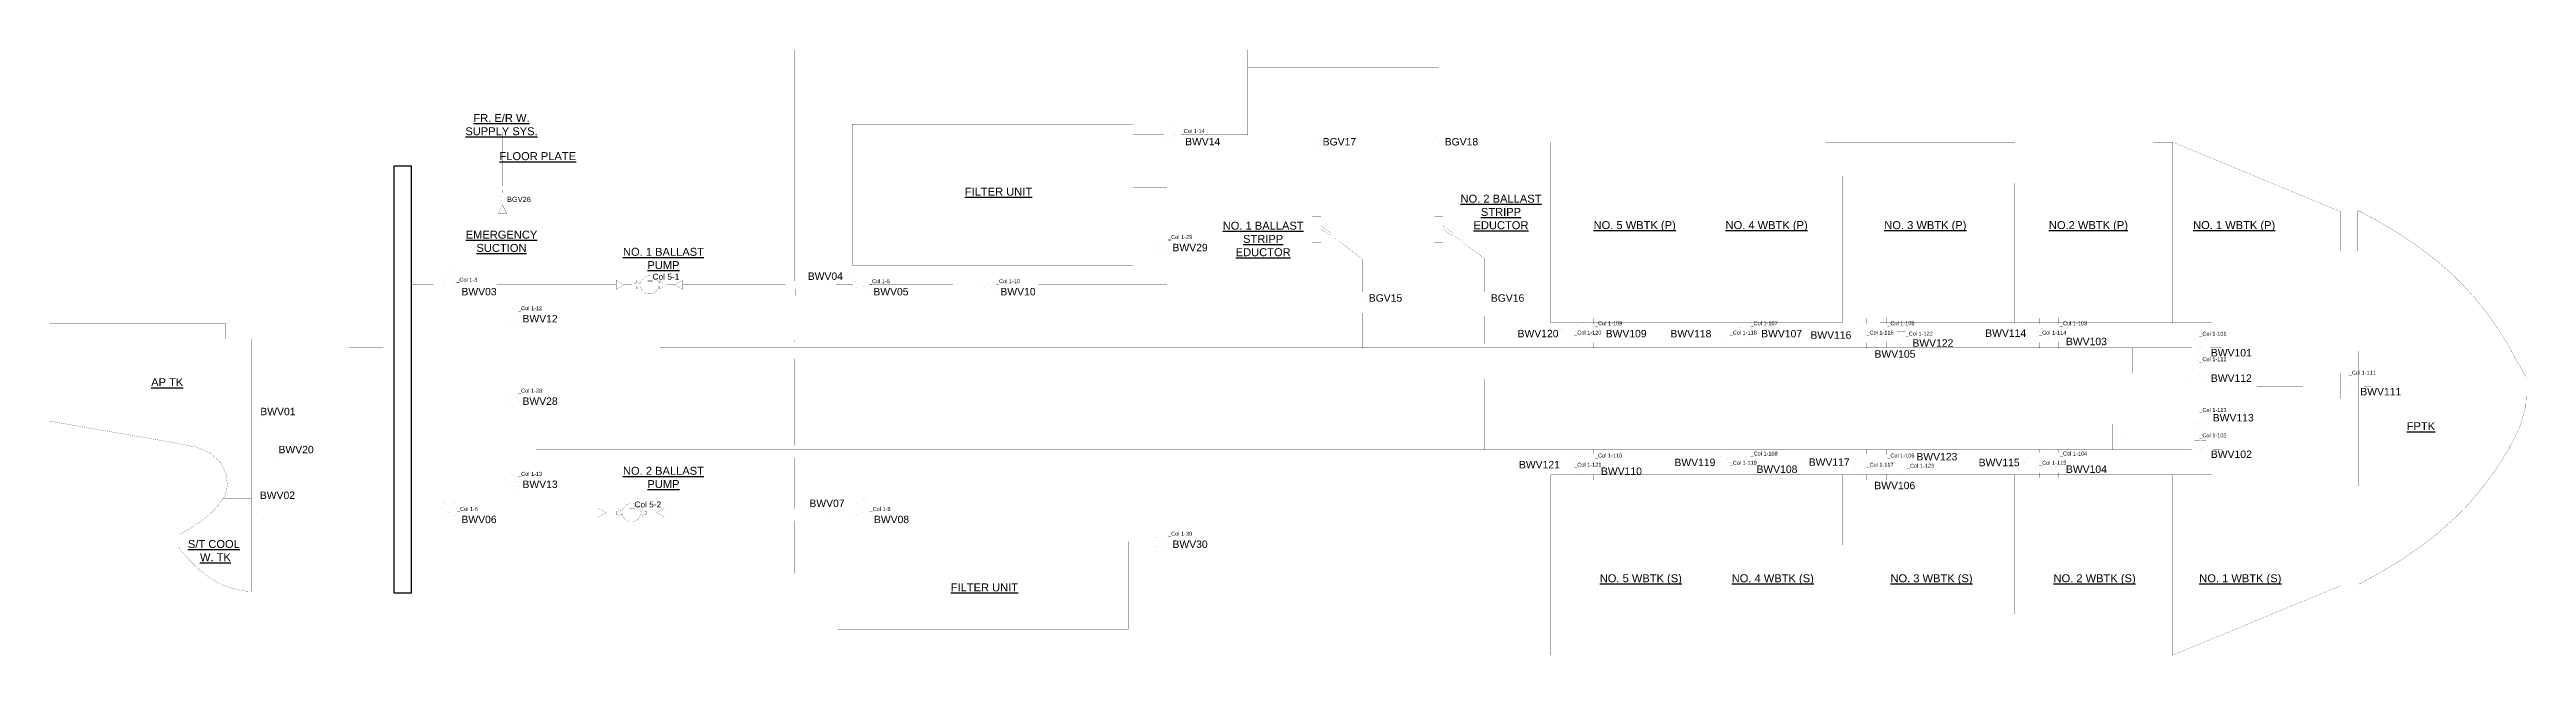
# Model space of a CAD drawing. Header units: millimetres. Extents: x 5297 to 9966, y 1269 to 2411.
import ezdxf

# ---------------------------------------------------------------- set-up
doc = ezdxf.new("R2010")
doc.units = ezdxf.units.MM
doc.layers.add('A-BALLA.PIPE', color=200, linetype='Continuous', lineweight=50)
for name, color, linetype in [('Ballast', 80, 'Continuous'), ('Bilge - Ballast', 233, 'Continuous'), ('Omriss tanker etc ballast', 180, 'Continuous'), ('Symboler', 42, 'Continuous'), ('TEKST', 7, 'Continuous')]:
    doc.layers.add(name, color=color, linetype=linetype)
doc.layers.add('Bilge', color=50, linetype='Continuous', plot=False)
doc.layers.add('FIFI', color=10, linetype='Continuous', plot=False)
doc.styles.add('Arial', font='ARIAL.TTF', dxfattribs={"height": 50})

msp = doc.modelspace()

# ---------------------------------------------------------------- linework, layer by layer
at = {"layer": 'A-BALLA.PIPE', "linetype": 'Continuous', "ltscale": 50}
msp.add_line((9209.3, 1680.9), (9209.3, 1680.9), dxfattribs=at)
at = {"layer": 'Ballast', "linetype": 'Continuous', "const_width": 0.3}
for points, elevation in [([(7555.7, 2410.7), (6702, 2410.7), (6702, 1974.7), (6702, 2410.7)], -0.2), ([(6702, 2090.9), (6810, 2090.9)], -0.1), ([(6034.8, 1967.2), (5979.2, 1967.2)], -0.1), ([(6067, 1967.2), (6365.1, 1967.2)], -0.1), ([(6702, 1856.3), (6702.4, 1959.7)], -0.2), ([(6702, 1841.3), (6702, 1663.9)], -0.2), ([(6702, 1648.9), (6702, 1545.4)], -0.2), ([(6702, 1530.4), (6702, 1422.9), (6783.2, 1422.9), (6702, 1422.9)], -0.2)]:
    msp.add_lwpolyline(points, close=True, dxfattribs=dict(at, elevation=elevation))
for points in [[(7915.6, 2248.1), (7915.6, 2377), (7555.7, 2377), (7555.7, 2410.7), (7555.7, 2377), (7915.6, 2377)], [(7431.1, 2250.2), (7555.7, 2250.2), (7555.7, 2377), (7555.7, 2250.2)], [(7685.5, 2248.1), (7685.5, 2377)], [(6261.2, 1974.7), (6261.2, 2152.9), (6150.8, 2152.9), (6150.8, 2254.6), (6150.8, 2152.9), (6261.2, 2152.9)], [(7399, 2250.2), (7339.5, 2250.2)], [(7685.5, 2225.7), (7685.5, 2096.7)], [(7915.6, 2225.7), (7915.6, 2096.7)], [(6150.8, 2152.9), (6150.8, 2140.3)], [(7403.3, 2056.7), (7403.3, 2150), (7339.5, 2150), (7403.3, 2150)], [(6150.4, 2075.5), (6150.4, 2101.8), (6142.8, 2101.8), (6150.8, 2117.8), (6158.8, 2101.8), (6150.4, 2101.8)], [(7711.3, 2062.5), (7772.5, 2015.1), (7772.5, 1953.7), (7772.5, 2015.1)], [(7941.4, 2062.5), (8002.5, 2016.5), (8002.5, 1953.7), (8002.5, 2016.5)], [(7685.5, 2047.8), (7685.5, 1906)], [(7915.6, 2047.8), (7915.6, 1906)], [(6178, 1922.7), (6178, 1967.2)], [(6399.3, 1967.2), (6380.1, 1967.2), (6365.1, 1975.9), (6365.1, 1958.6), (6380.1, 1967.2)], [(6456.4, 1967.2), (6475.6, 1967.2), (6490.6, 1975.9), (6490.6, 1958.6), (6475.6, 1967.2)], [(6746.3, 1967.2), (6497.4, 1967.2), (6490.6, 1967.2)], [(6768.8, 1967.2), (6811.3, 1967.2)], [(7050.8, 1967.2), (6843.4, 1967.2)], [(6920.8, 2004.3), (6920.8, 1967.2)], [(7082.9, 1967.2), (7403.3, 1967.2)], [(6261.2, 1959.7), (6261.2, 1855.9)], [(7772.5, 1931.2), (7772.5, 1848.4)], [(8002.5, 1928.6), (8002.5, 1855.9)], [(6178, 1767.2), (6178, 1890.6)], [(8171.2, 1907.9), (8171.2, 1894.2)], [(8208.1, 1907.9), (8208.1, 1894.2)], [(8464.2, 1907.9), (8464.2, 1894.2)], [(8501.1, 1907.9), (8501.1, 1894.2)], [(8722.1, 1907.9), (8722.1, 1894.2)], [(8759, 1907.9), (8759, 1894.2)], [(8795.9, 1907.9), (8795.9, 1894.2)], [(9047.6, 1907.9), (9047.6, 1894.2)], [(9084.5, 1907.9), (9084.5, 1894.2)], [(5936.6, 1848.4), (5861.5, 1848.4), (5861.5, 1540.3), (5861.5, 1848.4), (5936.6, 1848.4)], [(5988.7, 1848.4), (9335, 1848.4)], [(6261.2, 1840.9), (6261.2, 1664.2)], [(8002.5, 1840.9), (8002.5, 1656.7)], [(8171.2, 1862.1), (8171.2, 1848.4)], [(8208.1, 1862.1), (8208.1, 1848.4)], [(8464.2, 1862.1), (8464.2, 1848.4)], [(8501.1, 1862.1), (8501.1, 1848.4)], [(8722.1, 1862.1), (8722.1, 1848.4)], [(8759, 1862.1), (8759, 1848.4)], [(8795.9, 1862.1), (8795.9, 1848.4)], [(9047.6, 1862.1), (9047.6, 1848.4)], [(9084.5, 1862.1), (9084.5, 1848.4)], [(9335, 1800.5), (9222.9, 1800.5), (9222.9, 1848.4), (9222.9, 1800.5)], [(9367.1, 1848.4), (9392, 1848.4)], [(9616.6, 1775), (9457.6, 1775), (9457.6, 1690.4), (9238.8, 1690.4), (9238.8, 1656.9), (9238.8, 1690.4), (9457.6, 1690.4), (9457.6, 1775)], [(9367.1, 1800.5), (9392, 1800.5)], [(9648.8, 1775), (9673.7, 1775)], [(6178, 1735), (6178, 1610.4)], [(5677.1, 1701.3), (5654.7, 1701.3), (5654.7, 1579.1), (5654.7, 1701.3)], [(5699.5, 1701.3), (5861.5, 1701.3)], [(9335, 1704.8), (9186.3, 1704.8), (9186.3, 1656.9), (9186.3, 1704.8)], [(9367.1, 1704.8), (9392, 1704.8)], [(6178, 1656.7), (9335, 1656.7)], [(6261.2, 1649.2), (6261.2, 1537.8)], [(7403.3, 1497.4), (7403.3, 1656.7)], [(8171.2, 1644.9), (8171.2, 1657)], [(8208.1, 1644.9), (8208.1, 1657)], [(8464.2, 1648.7), (8464.2, 1656.9)], [(8501.1, 1648.7), (8501.1, 1656.9)], [(8722.1, 1644.9), (8722.1, 1657)], [(8759, 1644.9), (8759, 1657)], [(8795.9, 1645), (8795.9, 1657)], [(9047.6, 1648.7), (9047.6, 1656.9)], [(9084.5, 1648.7), (9084.5, 1657)], [(9367.1, 1656.9), (9392, 1656.9)], [(5711.4, 1629.6), (5677.1, 1629.6), (5711.4, 1629.6)], [(5733.9, 1629.6), (5794.9, 1629.6)], [(8171.2, 1612.8), (8171.2, 1599.2)], [(8208.1, 1612.8), (8208.1, 1599.2)], [(8464.2, 1616.5), (8464.2, 1602.9)], [(8501.1, 1616.5), (8501.1, 1602.9)], [(8722.1, 1612.8), (8722.1, 1599.2)], [(8759, 1612.8), (8759, 1599.2)], [(8795.9, 1612.8), (8795.9, 1599.2)], [(9047.6, 1616.5), (9047.6, 1602.9)], [(9084.5, 1616.5), (9084.5, 1602.9)], [(6178, 1578.3), (6178, 1537.8)], [(6365.1, 1537.8), (6345.9, 1537.8), (6330.9, 1546.4), (6330.9, 1529.1), (6345.9, 1537.8)], [(6422.2, 1537.8), (6441.4, 1537.8), (6456.4, 1546.4), (6456.4, 1529.1), (6441.4, 1537.8)], [(5699.5, 1540.3), (5861.5, 1540.3)], [(6034.8, 1537.8), (5979.2, 1537.8)], [(6067, 1537.8), (6330.9, 1537.8)], [(6746.3, 1537.9), (6456.4, 1537.8)], [(6768.8, 1537.9), (6812.4, 1537.9)], [(7403.3, 1537.9), (6844.5, 1537.9)], [(6919.1, 1537.9), (6919.1, 1483.7)], [(7403.3, 1465.3), (7403.3, 1405.2), (7330.2, 1405.2), (7403.3, 1405.2), (7403.3, 1465.3)]]:
    msp.add_lwpolyline(points, close=True, dxfattribs=at)
at = {"layer": 'Ballast', "linetype": 'Continuous'}
for points in [[(7413.9, 2250.8, 0.03, 0.03, 0), (7413.9, 2266.5, 0.03, 0.03, 0), (7404.3, 2266.5, 0.03, 0.03, -0.884677), (7425.8, 2266.5, 0.03, 0.03, 0), (7416.1, 2266.5, 0.03, 0.03, 0), (7416.1, 2250.8, 0.03, 0.03, 0), (7431.1, 2258.9, 0, 0, 0), (7431.1, 2241.6, 0.03, 0.03, 0), (7415, 2250.2, 0.03, 0.03, 0), (7399, 2241.6, 0, 0, 0), (7399, 2258.9, 0.03, 0.03, 0)], [(7402.7, 2039.5, 0.03, 0.03, 0), (7387.1, 2039.5, 0.03, 0.03, 0), (7387.1, 2029.9, 0.03, 0.03, -0.884677), (7387.1, 2051.4, 0.03, 0.03, 0), (7387.1, 2041.8, 0.03, 0.03, 0), (7402.7, 2041.8, 0.03, 0.03, 0), (7394.6, 2056.7, 0, 0, 0), (7412, 2056.7, 0.03, 0.03, 0), (7403.3, 2040.7, 0.03, 0.03, 0), (7412, 2024.6, 0, 0, 0), (7394.6, 2024.6, 0.03, 0.03, 0)], [(7065.8, 1967.8, 0.03, 0.03, 0), (7065.8, 1983.5, 0.03, 0.03, 0), (7056.1, 1983.5, 0.03, 0.03, -0.884677), (7077.6, 1983.5, 0.03, 0.03, 0), (7068, 1983.5, 0.03, 0.03, 0), (7068, 1967.8, 0.03, 0.03, 0), (7082.9, 1975.9, 0, 0, 0), (7082.9, 1958.6, 0.03, 0.03, 0), (7066.9, 1967.2, 0.03, 0.03, 0), (7050.8, 1958.6, 0, 0, 0), (7050.8, 1975.9, 0.03, 0.03, 0)], [(6177.4, 1905.5, 0.03, 0.03, 0), (6161.7, 1905.5, 0.03, 0.03, 0), (6161.7, 1895.9, 0.03, 0.03, -0.884677), (6161.7, 1917.4, 0.03, 0.03, 0), (6161.7, 1907.7, 0.03, 0.03, 0), (6177.4, 1907.7, 0.03, 0.03, 0), (6169.3, 1922.7, 0, 0, 0), (6186.7, 1922.7, 0.03, 0.03, 0), (6178, 1906.6, 0.03, 0.03, 0), (6186.7, 1890.6, 0, 0, 0), (6169.3, 1890.6, 0.03, 0.03, 0)], [(8170.6, 1877, 0.03, 0.03, 0), (8154.9, 1877, 0.03, 0.03, 0), (8154.9, 1867.4, 0.03, 0.03, -0.884677), (8154.9, 1888.9, 0.03, 0.03, 0), (8154.9, 1879.2, 0.03, 0.03, 0), (8170.6, 1879.2, 0.03, 0.03, 0), (8162.5, 1894.2, 0, 0, 0), (8179.8, 1894.2, 0.03, 0.03, 0), (8171.2, 1878.1, 0.03, 0.03, 0), (8179.8, 1862.1, 0, 0, 0), (8162.5, 1862.1, 0.03, 0.03, 0)], [(8207.5, 1877, 0.03, 0.03, 0), (8191.8, 1877, 0.03, 0.03, 0), (8191.8, 1867.4, 0.03, 0.03, -0.884677), (8191.8, 1888.9, 0.03, 0.03, 0), (8191.8, 1879.2, 0.03, 0.03, 0), (8207.5, 1879.2, 0.03, 0.03, 0), (8199.4, 1894.2, 0, 0, 0), (8216.7, 1894.2, 0.03, 0.03, 0), (8208.1, 1878.1, 0.03, 0.03, 0), (8216.7, 1862.1, 0, 0, 0), (8199.4, 1862.1, 0.03, 0.03, 0)], [(8463.6, 1877, 0.03, 0.03, 0), (8448, 1877, 0.03, 0.03, 0), (8448, 1867.4, 0.03, 0.03, -0.884677), (8448, 1888.9, 0.03, 0.03, 0), (8448, 1879.2, 0.03, 0.03, 0), (8463.6, 1879.2, 0.03, 0.03, 0), (8455.6, 1894.2, 0, 0, 0), (8472.9, 1894.2, 0.03, 0.03, 0), (8464.2, 1878.1, 0.03, 0.03, 0), (8472.9, 1862.1, 0, 0, 0), (8455.6, 1862.1, 0.03, 0.03, 0)], [(8500.5, 1877, 0.03, 0.03, 0), (8484.9, 1877, 0.03, 0.03, 0), (8484.9, 1867.4, 0.03, 0.03, -0.884677), (8484.9, 1888.9, 0.03, 0.03, 0), (8484.9, 1879.2, 0.03, 0.03, 0), (8500.5, 1879.2, 0.03, 0.03, 0), (8492.5, 1894.2, 0, 0, 0), (8509.8, 1894.2, 0.03, 0.03, 0), (8501.1, 1878.1, 0.03, 0.03, 0), (8509.8, 1862.1, 0, 0, 0), (8492.5, 1862.1, 0.03, 0.03, 0)], [(8721.5, 1877, 0.03, 0.03, 0), (8705.9, 1877, 0.03, 0.03, 0), (8705.9, 1867.4, 0.03, 0.03, -0.884677), (8705.9, 1888.9, 0.03, 0.03, 0), (8705.9, 1879.2, 0.03, 0.03, 0), (8721.5, 1879.2, 0.03, 0.03, 0), (8713.5, 1894.2, 0, 0, 0), (8730.8, 1894.2, 0.03, 0.03, 0), (8722.1, 1878.1, 0.03, 0.03, 0), (8730.8, 1862.1, 0, 0, 0), (8713.5, 1862.1, 0.03, 0.03, 0)], [(8758.4, 1877, 0.03, 0.03, 0), (8742.8, 1877, 0.03, 0.03, 0), (8742.8, 1867.4, 0.03, 0.03, -0.884677), (8742.8, 1888.9, 0.03, 0.03, 0), (8742.8, 1879.2, 0.03, 0.03, 0), (8758.4, 1879.2, 0.03, 0.03, 0), (8750.4, 1894.2, 0, 0, 0), (8767.7, 1894.2, 0.03, 0.03, 0), (8759, 1878.1, 0.03, 0.03, 0), (8767.7, 1862.1, 0, 0, 0), (8750.4, 1862.1, 0.03, 0.03, 0)], [(8795.3, 1877, 0.03, 0.03, 0), (8779.7, 1877, 0.03, 0.03, 0), (8779.7, 1867.4, 0.03, 0.03, -0.884677), (8779.7, 1888.9, 0.03, 0.03, 0), (8779.7, 1879.3, 0.03, 0.03, 0), (8795.3, 1879.3, 0.03, 0.03, 0), (8787.3, 1894.2, 0, 0, 0), (8804.6, 1894.2, 0.03, 0.03, 0), (8795.9, 1878.1, 0.03, 0.03, 0), (8804.6, 1862.1, 0, 0, 0), (8787.3, 1862.1, 0.03, 0.03, 0)], [(9047, 1877, 0.03, 0.03, 0), (9031.3, 1877, 0.03, 0.03, 0), (9031.3, 1867.4, 0.03, 0.03, -0.884677), (9031.3, 1888.9, 0.03, 0.03, 0), (9031.3, 1879.2, 0.03, 0.03, 0), (9047, 1879.2, 0.03, 0.03, 0), (9038.9, 1894.2, 0, 0, 0), (9056.3, 1894.2, 0.03, 0.03, 0), (9047.6, 1878.1, 0.03, 0.03, 0), (9056.3, 1862.1, 0, 0, 0), (9038.9, 1862.1, 0.03, 0.03, 0)], [(9083.9, 1877, 0.03, 0.03, 0), (9068.3, 1877, 0.03, 0.03, 0), (9068.3, 1867.4, 0.03, 0.03, -0.884677), (9068.3, 1888.9, 0.03, 0.03, 0), (9068.3, 1879.2, 0.03, 0.03, 0), (9083.9, 1879.2, 0.03, 0.03, 0), (9075.8, 1894.2, 0, 0, 0), (9093.2, 1894.2, 0.03, 0.03, 0), (9084.5, 1878.1, 0.03, 0.03, 0), (9093.2, 1862.1, 0, 0, 0), (9075.8, 1862.1, 0.03, 0.03, 0)], [(9349.9, 1849, 0.03, 0.03, 0), (9349.9, 1864.6, 0.03, 0.03, 0), (9340.3, 1864.6, 0.03, 0.03, -0.884677), (9361.8, 1864.6, 0.03, 0.03, 0), (9352.2, 1864.6, 0.03, 0.03, 0), (9352.2, 1849, 0.03, 0.03, 0), (9367.1, 1857, 0, 0, 0), (9367.1, 1839.7, 0.03, 0.03, 0), (9351.1, 1848.4, 0.03, 0.03, 0), (9335, 1839.7, 0, 0, 0), (9335, 1857, 0.03, 0.03, 0)], [(9349.9, 1801.1, 0.03, 0.03, 0), (9349.9, 1816.7, 0.03, 0.03, 0), (9340.3, 1816.7, 0.03, 0.03, -0.884677), (9361.8, 1816.7, 0.03, 0.03, 0), (9352.2, 1816.7, 0.03, 0.03, 0), (9352.2, 1801.1, 0.03, 0.03, 0), (9367.1, 1809.2, 0, 0, 0), (9367.1, 1791.8, 0.03, 0.03, 0), (9351.1, 1800.5, 0.03, 0.03, 0), (9335, 1791.8, 0, 0, 0), (9335, 1809.2, 0.03, 0.03, 0)], [(9631.6, 1775.6, 0.03, 0.03, 0), (9631.6, 1791.3, 0.03, 0.03, 0), (9621.9, 1791.3, 0.03, 0.03, -0.884677), (9643.5, 1791.3, 0.03, 0.03, 0), (9633.8, 1791.3, 0.03, 0.03, 0), (9633.8, 1775.6, 0.03, 0.03, 0), (9648.8, 1783.7, 0, 0, 0), (9648.8, 1766.4, 0.03, 0.03, 0), (9632.7, 1775, 0.03, 0.03, 0), (9616.6, 1766.4, 0, 0, 0), (9616.6, 1783.7, 0.03, 0.03, 0)], [(6177.4, 1750, 0.03, 0.03, 0), (6161.7, 1750, 0.03, 0.03, 0), (6161.7, 1740.3, 0.03, 0.03, -0.884677), (6161.7, 1761.9, 0.03, 0.03, 0), (6161.7, 1752.2, 0.03, 0.03, 0), (6177.4, 1752.2, 0.03, 0.03, 0), (6169.3, 1767.2, 0, 0, 0), (6186.7, 1767.2, 0.03, 0.03, 0), (6178, 1751.1, 0.03, 0.03, 0), (6186.7, 1735, 0, 0, 0), (6169.3, 1735, 0.03, 0.03, 0)], [(9349.9, 1705.4, 0.03, 0.03, 0), (9349.9, 1721.1, 0.03, 0.03, 0), (9340.3, 1721.1, 0.03, 0.03, -0.884677), (9361.8, 1721.1, 0.03, 0.03, 0), (9352.2, 1721.1, 0.03, 0.03, 0), (9352.2, 1705.4, 0.03, 0.03, 0), (9367.1, 1713.5, 0, 0, 0), (9367.1, 1696.2, 0.03, 0.03, 0), (9351.1, 1704.8, 0.03, 0.03, 0), (9335, 1696.2, 0, 0, 0), (9335, 1713.5, 0.03, 0.03, 0)], [(9349.9, 1657.5, 0.03, 0.03, 0), (9349.9, 1673.2, 0.03, 0.03, 0), (9340.3, 1673.2, 0.03, 0.03, -0.884677), (9361.8, 1673.2, 0.03, 0.03, 0), (9352.2, 1673.2, 0.03, 0.03, 0), (9352.2, 1657.5, 0.03, 0.03, 0), (9367.1, 1665.6, 0, 0, 0), (9367.1, 1648.2, 0.03, 0.03, 0), (9351.1, 1656.9, 0.03, 0.03, 0), (9335, 1648.2, 0, 0, 0), (9335, 1665.6, 0.03, 0.03, 0)], [(8170.6, 1627.8, 0.03, 0.03, 0), (8154.9, 1627.8, 0.03, 0.03, 0), (8154.9, 1618.1, 0.03, 0.03, -0.884677), (8154.9, 1639.7, 0.03, 0.03, 0), (8154.9, 1630, 0.03, 0.03, 0), (8170.6, 1630, 0.03, 0.03, 0), (8162.5, 1644.9, 0, 0, 0), (8179.8, 1644.9, 0.03, 0.03, 0), (8171.2, 1628.9, 0.03, 0.03, 0), (8179.8, 1612.8, 0, 0, 0), (8162.5, 1612.8, 0.03, 0.03, 0)], [(8207.5, 1627.8, 0.03, 0.03, 0), (8191.8, 1627.8, 0.03, 0.03, 0), (8191.8, 1618.1, 0.03, 0.03, -0.884677), (8191.8, 1639.7, 0.03, 0.03, 0), (8191.8, 1630, 0.03, 0.03, 0), (8207.5, 1630, 0.03, 0.03, 0), (8199.4, 1644.9, 0, 0, 0), (8216.7, 1644.9, 0.03, 0.03, 0), (8208.1, 1628.9, 0.03, 0.03, 0), (8216.7, 1612.8, 0, 0, 0), (8199.4, 1612.8, 0.03, 0.03, 0)], [(8463.6, 1631.5, 0.03, 0.03, 0), (8448, 1631.5, 0.03, 0.03, 0), (8448, 1621.8, 0.03, 0.03, -0.884677), (8448, 1643.4, 0.03, 0.03, 0), (8448, 1633.7, 0.03, 0.03, 0), (8463.6, 1633.7, 0.03, 0.03, 0), (8455.6, 1648.7, 0, 0, 0), (8472.9, 1648.7, 0.03, 0.03, 0), (8464.2, 1632.6, 0.03, 0.03, 0), (8472.9, 1616.5, 0, 0, 0), (8455.6, 1616.5, 0.03, 0.03, 0)], [(8500.5, 1631.5, 0.03, 0.03, 0), (8484.9, 1631.5, 0.03, 0.03, 0), (8484.9, 1621.8, 0.03, 0.03, -0.884677), (8484.9, 1643.4, 0.03, 0.03, 0), (8484.9, 1633.7, 0.03, 0.03, 0), (8500.5, 1633.7, 0.03, 0.03, 0), (8492.5, 1648.7, 0, 0, 0), (8509.8, 1648.7, 0.03, 0.03, 0), (8501.1, 1632.6, 0.03, 0.03, 0), (8509.8, 1616.5, 0, 0, 0), (8492.5, 1616.5, 0.03, 0.03, 0)], [(8721.5, 1627.8, 0.03, 0.03, 0), (8705.9, 1627.8, 0.03, 0.03, 0), (8705.9, 1618.1, 0.03, 0.03, -0.884677), (8705.9, 1639.7, 0.03, 0.03, 0), (8705.9, 1630, 0.03, 0.03, 0), (8721.5, 1630, 0.03, 0.03, 0), (8713.5, 1644.9, 0, 0, 0), (8730.8, 1644.9, 0.03, 0.03, 0), (8722.1, 1628.9, 0.03, 0.03, 0), (8730.8, 1612.8, 0, 0, 0), (8713.5, 1612.8, 0.03, 0.03, 0)], [(8758.4, 1627.8, 0.03, 0.03, 0), (8742.8, 1627.8, 0.03, 0.03, 0), (8742.8, 1618.1, 0.03, 0.03, -0.884677), (8742.8, 1639.7, 0.03, 0.03, 0), (8742.8, 1630, 0.03, 0.03, 0), (8758.4, 1630, 0.03, 0.03, 0), (8750.4, 1644.9, 0, 0, 0), (8767.7, 1644.9, 0.03, 0.03, 0), (8759, 1628.9, 0.03, 0.03, 0), (8767.7, 1612.8, 0, 0, 0), (8750.4, 1612.8, 0.03, 0.03, 0)], [(8795.3, 1627.8, 0.03, 0.03, 0), (8779.7, 1627.8, 0.03, 0.03, 0), (8779.7, 1618.1, 0.03, 0.03, -0.884677), (8779.7, 1639.7, 0.03, 0.03, 0), (8779.7, 1630, 0.03, 0.03, 0), (8795.3, 1630, 0.03, 0.03, 0), (8787.3, 1645, 0, 0, 0), (8804.6, 1645, 0.03, 0.03, 0), (8795.9, 1628.9, 0.03, 0.03, 0), (8804.6, 1612.8, 0, 0, 0), (8787.3, 1612.8, 0.03, 0.03, 0)], [(9047, 1631.5, 0.03, 0.03, 0), (9031.3, 1631.5, 0.03, 0.03, 0), (9031.3, 1621.8, 0.03, 0.03, -0.884677), (9031.3, 1643.4, 0.03, 0.03, 0), (9031.3, 1633.7, 0.03, 0.03, 0), (9047, 1633.7, 0.03, 0.03, 0), (9038.9, 1648.7, 0, 0, 0), (9056.3, 1648.7, 0.03, 0.03, 0), (9047.6, 1632.6, 0.03, 0.03, 0), (9056.3, 1616.5, 0, 0, 0), (9038.9, 1616.5, 0.03, 0.03, 0)], [(9083.9, 1631.5, 0.03, 0.03, 0), (9068.3, 1631.5, 0.03, 0.03, 0), (9068.3, 1621.8, 0.03, 0.03, -0.884677), (9068.3, 1643.4, 0.03, 0.03, 0), (9068.3, 1633.7, 0.03, 0.03, 0), (9083.9, 1633.7, 0.03, 0.03, 0), (9075.8, 1648.7, 0, 0, 0), (9093.2, 1648.7, 0.03, 0.03, 0), (9084.5, 1632.6, 0.03, 0.03, 0), (9093.2, 1616.5, 0, 0, 0), (9075.8, 1616.5, 0.03, 0.03, 0)], [(6177.4, 1593.2, 0.03, 0.03, 0), (6161.7, 1593.2, 0.03, 0.03, 0), (6161.7, 1583.6, 0.03, 0.03, -0.884677), (6161.7, 1605.1, 0.03, 0.03, 0), (6161.7, 1595.5, 0.03, 0.03, 0), (6177.4, 1595.5, 0.03, 0.03, 0), (6169.3, 1610.4, 0, 0, 0), (6186.7, 1610.4, 0.03, 0.03, 0), (6178, 1594.4, 0.03, 0.03, 0), (6186.7, 1578.3, 0, 0, 0), (6169.3, 1578.3, 0.03, 0.03, 0)], [(6049.8, 1538.5, 0.03, 0.03, 0), (6049.8, 1554.1, 0.03, 0.03, 0), (6040.1, 1554.1, 0.03, 0.03, -0.884677), (6061.7, 1554.1, 0.03, 0.03, 0), (6052, 1554.1, 0.03, 0.03, 0), (6052, 1538.5, 0.03, 0.03, 0), (6067, 1546.5, 0, 0, 0), (6067, 1529.2, 0.03, 0.03, 0), (6050.9, 1537.8, 0.03, 0.03, 0), (6034.8, 1529.2, 0, 0, 0), (6034.8, 1546.5, 0.03, 0.03, 0)], [(6827.3, 1538.5, 0.03, 0.03, 0), (6827.3, 1554.1, 0.03, 0.03, 0), (6817.7, 1554.1, 0.03, 0.03, -0.884677), (6839.2, 1554.1, 0.03, 0.03, 0), (6829.5, 1554.1, 0.03, 0.03, 0), (6829.5, 1538.5, 0.03, 0.03, 0), (6844.5, 1546.5, 0, 0, 0), (6844.5, 1529.2, 0.03, 0.03, 0), (6828.4, 1537.9, 0.03, 0.03, 0), (6812.4, 1529.2, 0, 0, 0), (6812.4, 1546.5, 0.03, 0.03, 0)], [(7402.7, 1480.3, 0.03, 0.03, 0), (7387.1, 1480.3, 0.03, 0.03, 0), (7387.1, 1470.6, 0.03, 0.03, -0.884677), (7387.1, 1492.1, 0.03, 0.03, 0), (7387.1, 1482.5, 0.03, 0.03, 0), (7402.7, 1482.5, 0.03, 0.03, 0), (7394.6, 1497.4, 0, 0, 0), (7412, 1497.4, 0.03, 0.03, 0), (7403.3, 1481.4, 0.03, 0.03, 0), (7412, 1465.3, 0, 0, 0), (7394.6, 1465.3, 0.03, 0.03, 0)]]:
    msp.add_lwpolyline(points, format="xyseb", close=True, dxfattribs=at)
at = {"layer": 'Ballast', "linetype": 'Continuous', "const_width": 0.3}
msp.add_lwpolyline([(7403.3, 2024.6), (7403.3, 1848.4)], dxfattribs=at)
at = {"layer": 'Ballast', "linetype": 'Continuous'}
for points, elevation in [([(6049.8, 1967.8, 0.03, 0.03, 0), (6049.8, 1983.5, 0.03, 0.03, 0), (6040.1, 1983.5, 0.03, 0.03, -0.884677), (6061.7, 1983.5, 0.03, 0.03, 0), (6052, 1983.5, 0.03, 0.03, 0), (6052, 1967.8, 0.03, 0.03, 0), (6067, 1975.9, 0, 0, 0), (6067, 1958.6, 0.03, 0.03, 0), (6050.9, 1967.2, 0.03, 0.03, 0), (6034.8, 1958.6, 0, 0, 0), (6034.8, 1975.9, 0.03, 0.03, 0)], -0.1), ([(6826.2, 1967.8, 0.03, 0.03, 0), (6826.2, 1983.5, 0.03, 0.03, 0), (6816.6, 1983.5, 0.03, 0.03, -0.884677), (6838.1, 1983.5, 0.03, 0.03, 0), (6828.5, 1983.5, 0.03, 0.03, 0), (6828.5, 1967.8, 0.03, 0.03, 0), (6843.4, 1975.9, 0, 0, 0), (6843.4, 1958.6, 0.03, 0.03, 0), (6827.4, 1967.2, 0.03, 0.03, 0), (6811.3, 1958.6, 0, 0, 0), (6811.3, 1975.9, 0.03, 0.03, 0)], -0.2)]:
    msp.add_lwpolyline(points, format="xyseb", close=True, dxfattribs=dict(at, elevation=elevation))
at = {"layer": 'Bilge', "linetype": 'Continuous', "const_width": 0.0075}
for points in [[(7691.6, 2248.1), (7679.5, 2248.1), (7684.2, 2237), (7679.5, 2225.7), (7691.6, 2225.7), (7686.9, 2237), (7691.6, 2248.1)], [(7921.7, 2248.1), (7909.5, 2248.1), (7914.3, 2237), (7909.5, 2225.7), (7921.7, 2225.7), (7916.9, 2237), (7921.7, 2248.1)], [(6156.9, 2140.3), (6144.7, 2140.3), (6149.5, 2129.1), (6144.7, 2117.8), (6156.9, 2117.8), (6152.1, 2129.1), (6156.9, 2140.3)], [(6768.8, 1961.2), (6768.8, 1973.3), (6757.6, 1968.5), (6746.3, 1973.3), (6746.3, 1961.2), (6757.6, 1965.9), (6768.8, 1961.2)], [(7778.5, 1953.7), (7766.4, 1953.7), (7771.2, 1942.5), (7766.4, 1931.2), (7778.5, 1931.2), (7773.8, 1942.5), (7778.5, 1953.7)], [(8008.6, 1953.7), (7996.5, 1953.7), (8001.2, 1942.5), (7996.5, 1931.2), (8008.6, 1931.2), (8003.9, 1942.5), (8008.6, 1953.7)], [(5699.5, 1695.2), (5699.5, 1707.3), (5688.4, 1702.6), (5677.1, 1707.3), (5677.1, 1695.2), (5688.4, 1699.9), (5699.5, 1695.2)], [(5733.9, 1623.5), (5733.9, 1635.6), (5722.7, 1630.9), (5711.4, 1635.6), (5711.4, 1623.5), (5722.7, 1628.2), (5733.9, 1623.5)], [(5699.5, 1534.2), (5699.5, 1546.4), (5688.4, 1541.6), (5677.1, 1546.4), (5677.1, 1534.2), (5688.4, 1539), (5699.5, 1534.2)], [(6768.8, 1531.8), (6768.8, 1543.9), (6757.6, 1539.2), (6746.3, 1543.9), (6746.3, 1531.8), (6757.6, 1536.5), (6768.8, 1531.8)]]:
    msp.add_lwpolyline(points, close=True, dxfattribs=at)
at = {"layer": 'FIFI'}
msp.add_lwpolyline([(5946, 2191.2), (5946, 1386.8), (5979.2, 1386.8), (5979.2, 2191.2)], close=True, dxfattribs=at)
at = {"layer": 'Omriss tanker etc ballast', "linetype": 'Continuous'}
for points, const_width in [([(6810, 2270.1), (6810, 2004.3), (7339.5, 2004.3), (7339.5, 2270.1)], 0.3), ([(8126.2, 2236.5), (8126.2, 1896.3), (8418.2, 1896.2), (8418.2, 2236.5)], 0.36), ([(8418.2, 2236.5), (8418.2, 1896.2), (8676.1, 1896.3), (8676.4, 2236.4)], 0.36), ([(8676.4, 2236.4), (8676.4, 1896), (9001.6, 1896.4), (9001.9, 2236.4)], 0.36), ([(9001.9, 2236.5), (9001.6, 1896.2), (9299, 1896.2), (9299, 2236.4)], 0.36), ([(9299, 2236.4), (9299, 1896.2), (9372.8, 1896.2), (9372.8, 1752.7), (9616.1, 1752.7), (9615.6, 2105.4)], 0.3), ([(9648.3, 2107.6), (9649.3, 1402.6), (9681.5, 1419.7), (9727.9, 1447.3), (9768.7, 1475.3), (9796.5, 1496.8), (9835, 1531.2), (9856.9, 1553.8), (9885.3, 1587.5), (9913.3, 1626.5), (9933.6, 1659.2), (9952.5, 1696.7), (9964.8, 1737.4), (9965.9, 1760.5), (9965.9, 1772.6), (9965.9, 1792.7), (9945.2, 1828.7), (9933.6, 1850.6), (9911.8, 1885.5), (9889.7, 1916.5), (9865.3, 1946.5), (9848.3, 1965.1), (9827.6, 1985.6), (9801.8, 2008.5), (9780.3, 2025.7), (9758.1, 2042.1), (9746.8, 2050), (9729.5, 2061.4), (9705.8, 2076.1), (9687.6, 2086.6), (9660.6, 2101.3)], 0.36), ([(7677.3, 2096.7), (7693.7, 2096.7), (7693.7, 2078.5), (7712.8, 2064.5), (7709.9, 2060.6), (7693.7, 2072.6), (7693.7, 2047.8), (7677.3, 2047.8)], 0.3), ([(7907.4, 2096.7), (7923.8, 2096.7), (7923.8, 2078.5), (7942.8, 2064.5), (7940, 2060.6), (7923.8, 2072.6), (7923.8, 2047.8), (7907.4, 2047.8)], 0.3), ([(5629.2, 1893.7), (5297.1, 1893.7), (5297.1, 1710.4), (5347.1, 1701.7), (5427.4, 1687.7), (5474.1, 1679.6), (5530.1, 1669.9), (5572.9, 1661.5), (5598.4, 1651.1), (5620.1, 1631.6), (5629.7, 1610.5), (5632.1, 1590.7), (5630.6, 1578.4), (5624, 1563.8), (5677.1, 1563.7), (5677.1, 1865.2), (5629.2, 1865.2)], 0.3), ([(9372.8, 1752.7), (9372.8, 1609), (9299, 1609), (9298.7, 1268.9), (9616.6, 1400.4), (9616.6, 1752.7)], 0.3), ([(8126.2, 1609), (8126.2, 1268.7), (8418.2, 1268.7), (8418.2, 1609)], 0.36), ([(8418.2, 1609), (8418.2, 1268.7), (8640.8, 1268.7), (8424.7, 1268.7), (8622.8, 1268.7), (8675.8, 1268.9), (8676.1, 1609)], 0.36), ([(8676.1, 1609), (8675.8, 1268.9), (9001.3, 1268.9), (9001.3, 1609)], 0.36), ([(9001.6, 1609), (9001.9, 1268.9), (9298.7, 1268.9), (9299, 1609)], 0.36), ([(5624, 1563.8), (5615.3, 1551.9), (5606.1, 1541.7), (5595.3, 1531.6), (5582.8, 1521.7), (5568.8, 1512.2), (5557.1, 1505.3), (5542.1, 1497), (5542.1, 1488.6), (5542.1, 1480.8), (5542.5, 1469.5), (5553.5, 1456.5), (5560.8, 1448), (5570.9, 1438.1), (5580.3, 1429.5), (5589.3, 1422), (5600.9, 1413.7), (5614.5, 1405.5), (5633.1, 1397.3), (5645.5, 1394.3), (5653.4, 1392), (5668.3, 1389.8), (5677.1, 1389.2), (5677.1, 1563.7)], 0.3), ([(6783.2, 1483.7), (7330.2, 1483.7), (7330.2, 1318.1), (6783.2, 1318.1), (6783.2, 1483.7)], 0.3)]:
    msp.add_lwpolyline(points, close=True, dxfattribs=dict(at, const_width=const_width))
at = {"layer": 'Symboler', "linetype": 'Continuous', "const_width": 0.3}
for points in [[(6456.4, 1970.2), (6453.3, 1970.2), (6447.4, 1975.2), (6447.4, 1970.2), (6445.2, 1970.2), (6444.5, 1972.8), (6442.4, 1976.9), (6439.5, 1980.3), (6436.2, 1982.5), (6432.7, 1983.9), (6425.3, 1984.3), (6417.9, 1981.3), (6415.9, 1979.5), (6413.2, 1976.1), (6411.6, 1972.4), (6411.1, 1970.3), (6409.2, 1970.3), (6408.7, 1970.3), (6402.7, 1975.3), (6402.7, 1970.3), (6399.3, 1970.3), (6399.3, 1964.4), (6402.7, 1964.4), (6402.7, 1959.4), (6408.7, 1964.4), (6411, 1964.4), (6412.1, 1960.8), (6413.9, 1957.4), (6415.9, 1955.1), (6417.5, 1953.6), (6421.1, 1951.5), (6422.8, 1950.8), (6425.1, 1950.3), (6428, 1950.3), (6431, 1950.3), (6433.4, 1950.8), (6436.8, 1952.3), (6439.6, 1954.4), (6442, 1957), (6443.7, 1959.8), (6444.8, 1962.9), (6444.8, 1964.3), (6447.3, 1964.3), (6447.3, 1959.4), (6453.3, 1964.3), (6456.4, 1964.3), (6456.4, 1970.2)], [(6422.2, 1540.7), (6419.2, 1540.7), (6413.2, 1545.7), (6413.2, 1540.7), (6411, 1540.7), (6410.3, 1543.3), (6408.3, 1547.4), (6405.3, 1550.8), (6402.1, 1553.1), (6398.5, 1554.5), (6391.1, 1554.9), (6383.8, 1551.8), (6381.7, 1550.1), (6379.1, 1546.6), (6377.4, 1542.9), (6376.9, 1540.8), (6375, 1540.8), (6374.5, 1540.8), (6368.5, 1545.8), (6368.5, 1540.8), (6365.1, 1540.8), (6365.1, 1534.9), (6368.5, 1534.9), (6368.5, 1530), (6374.5, 1534.9), (6376.9, 1534.9), (6377.9, 1531.3), (6379.7, 1527.9), (6381.7, 1525.6), (6383.3, 1524.2), (6386.9, 1522), (6388.7, 1521.3), (6390.9, 1520.8), (6393.8, 1520.8), (6396.8, 1520.8), (6399.2, 1521.4), (6402.6, 1522.9), (6405.4, 1524.9), (6407.8, 1527.5), (6409.5, 1530.3), (6410.6, 1533.4), (6410.6, 1534.8), (6413.2, 1534.8), (6413.2, 1529.9), (6419.1, 1534.8), (6422.2, 1534.8), (6422.2, 1540.7)]]:
    msp.add_lwpolyline(points, close=True, dxfattribs=at)

# ---------------------------------------------------------------- texts
at = {"layer": 'Ballast', "linetype": 'Continuous', "style": 'Arial'}
for s, p in [('_Col 1-14', (7429.2, 2253.4)), ('_Col 1-29', (7405.4, 2053.6)), ('_Col 1-3', (6063.7, 1973.2, -0.1)), ('_Col 1-5', (6841.5, 1970.4, -0.2)), ('_Col 1-10', (7081, 1970.4)), ('_Col 1-12', (6180.1, 1919.5)), ('_Col 1-120', (8171, 1873.5)), ('_Col 1-109', (8210.2, 1891)), ('_Col 1-118', (8464, 1873.5)), ('_Col 1-107', (8503.3, 1891)), ('_Col 1-116', (8721.9, 1873.5)), ('_Col 1-105', (8761.2, 1891)), ('_Col 1-122', (8795.8, 1871.5)), ('_Col 1-114', (9047.4, 1873.5)), ('_Col 1-103', (9086.6, 1891)), ('_Col 1-101', (9349.4, 1871.2)), ('_Col 1-112', (9349.4, 1823.3)), ('_Col 1-111', (9631, 1797.9)), ('_Col 1-28', (6180.1, 1764)), ('_Col 1-113', (9349.4, 1727.7)), ('_Col 1-102', (9349.4, 1679.8)), ('_Col 1-110', (8210.2, 1641.8)), ('_Col 1-119', (8464, 1628)), ('_Col 1-108', (8503.3, 1645.5)), ('_Col 1-106', (8761.2, 1641.8)), ('_Col 1-115', (9047.4, 1628)), ('_Col 1-104', (9086.6, 1645.5)), ('_Col 1-13', (6180.1, 1607.2)), ('_Col 1-121', (8171, 1624.3)), ('_Col 1-117', (8721.9, 1624.3)), ('_Col 1-123', (8798.1, 1622.4)), ('_Col 1-6', (6065, 1541)), ('_Col 1-8', (6842.6, 1541)), ('_Col 1-30', (7405.4, 1494.3))]:
    msp.add_text(s, height=7.5, dxfattribs=at).set_placement(p)
at = {"layer": 'Ballast', "linetype": 'Continuous', "char_height": 14, "width": 44.169, "attachment_point": 1, "style": 'Arial'}
for s, insert in [('BWV14', (7437.6, 2244.4)), ('BWV29', (7413.8, 2044.6)), ('BWV03', (6073.4, 1961.4, -0.1)), ('BWV05', (6849.9, 1961.4, -0.2)), ('BWV10', (7089.4, 1961.4)), ('BWV12', (6188.5, 1910.5)), ('BWV120', (8064.3, 1882.4)), ('BWV109', (8230.4, 1882.3)), ('BWV118', (8352.4, 1882.2)), ('BWV107', (8523.5, 1882.3)), ('BWV116', (8616.3, 1879.7)), ('BWV114', (8945.8, 1883.2)), ('BWV103', (9098, 1867.5)), ('BWV105', (8737.1, 1844)), ('BWV122', (8808.6, 1864.6)), ('BWV101', (9371.2, 1846.3)), ('BWV112', (9371.2, 1798.4)), ('BWV28', (6188.5, 1755)), ('BWV111', (9652.9, 1773)), ('BWV113', (9374.8, 1723.7)), ('BWV121', (8066.9, 1635.3)), ('BWV119', (8360, 1639.5)), ('BWV117', (8613.1, 1640.1)), ('BWV123', (8816.1, 1650.3)), ('BWV115', (8933.5, 1639.3)), ('BWV102', (9371.2, 1654.9)), ('BWV13', (6188.5, 1598.3)), ('BWV110', (8221.5, 1623)), ('BWV108', (8514.6, 1626.7)), ('BWV106', (8736.7, 1596)), ('BWV104', (9098, 1626.7)), ('BWV06', (6073.4, 1532)), ('BWV08', (6851, 1532)), ('BWV30', (7413.8, 1485.3))]:
    msp.add_mtext(s, dxfattribs=dict(at, insert=insert))
at = {"layer": 'Bilge', "linetype": 'Continuous', "width": 44.169, "attachment_point": 1, "style": 'Arial'}
for s, insert, char_height in [('BGV17', (7696.9, 2244), 14), ('BGV18', (7926.9, 2244), 14), ('BGV26', (6159.3, 2133.3), 10), ('BWV04', (6726.2, 1990.6), 14), ('BGV15', (7783.8, 1949.5), 14), ('BGV16', (8013.9, 1949.5), 14), ('BWV01', (5694.3, 1735.4), 14), ('BWV20', (5728.6, 1663.7), 14), ('BWV02', (5693.4, 1577.6), 14), ('BWV07', (6729.4, 1562.4), 14)]:
    msp.add_mtext(s, dxfattribs=dict(at, insert=insert, char_height=char_height))
at = {"layer": 'Bilge - Ballast', "linetype": 'Continuous', "char_height": 15, "attachment_point": 2, "style": 'Arial'}
for s, insert, width in [('{\\LFR. E/R W. SUPPLY SYS.}', (6148.9, 2289.3), 183.683), ('{\\LFLOOR PLATE}', (6217.3, 2217.4), 183.683), ('{\\LFILTER UNIT}', (7085.8, 2150.4), 173.839), ('{\\LNO. 2 BALLAST STRIPP EDUCTOR}', (8033, 2137.2), 183.683), ('{\\LEMERGENCY SUCTION}', (6148.9, 2069.4), 183.683), ('{\\LNO. 1 BALLAST STRIPP EDUCTOR}', (7584.7, 2086.3), 183.683), ('{\\LNO. 5 WBTK (P)}', (8285, 2087.4), 208.607), ('{\\LNO. 4 WBTK (P)}', (8533.7, 2087.4), 208.607), ('{\\LNO. 3 WBTK (P)}', (8833, 2087.4), 208.607), ('{\\LNO.2 WBTK (P)}', (9140.4, 2087.4), 208.607), ('{\\LNO. 1 WBTK (P)}', (9415.1, 2087.4), 208.607), ('{\\LNO. 1 BALLAST PUMP}', (6454.2, 2037), 183.683), ('{\\LAP TK}', (5518.8, 1791.3), 173.839), ('{\\LFPTK}', (9767.2, 1708.3), 208.607), ('{\\LNO. 2 BALLAST PUMP}', (6454.2, 1624.2), 183.683), ('{\\LS/T COOL\\P W. TK}', (5606.7, 1486.2), 173.839), ('{\\LFILTER UNIT}', (7059.2, 1404.4), 173.839), ('{\\LNO. 5 WBTK (S)}', (8296.6, 1421.6), 208.607), ('{\\LNO. 4 WBTK (S)}', (8545.3, 1421.6), 208.607), ('{\\LNO. 3 WBTK (S)}', (8844.6, 1421.6), 208.607), ('{\\LNO. 2 WBTK (S)}', (9152, 1421.6), 208.607), ('{\\LNO. 1 WBTK (S)}', (9426.7, 1421.6), 208.607)]:
    msp.add_mtext(s, dxfattribs=dict(at, insert=insert, width=width))
at = {"layer": 'TEKST', "linetype": 'Continuous', "style": 'Arial'}
for s, p in [('_Col 5-1', (6425, 1977.1)), ('_Col 5-2', (6390.9, 1547.6))]:
    msp.add_text(s, height=11.2, dxfattribs=at).set_placement(p)

doc.saveas('drawing.dxf')
